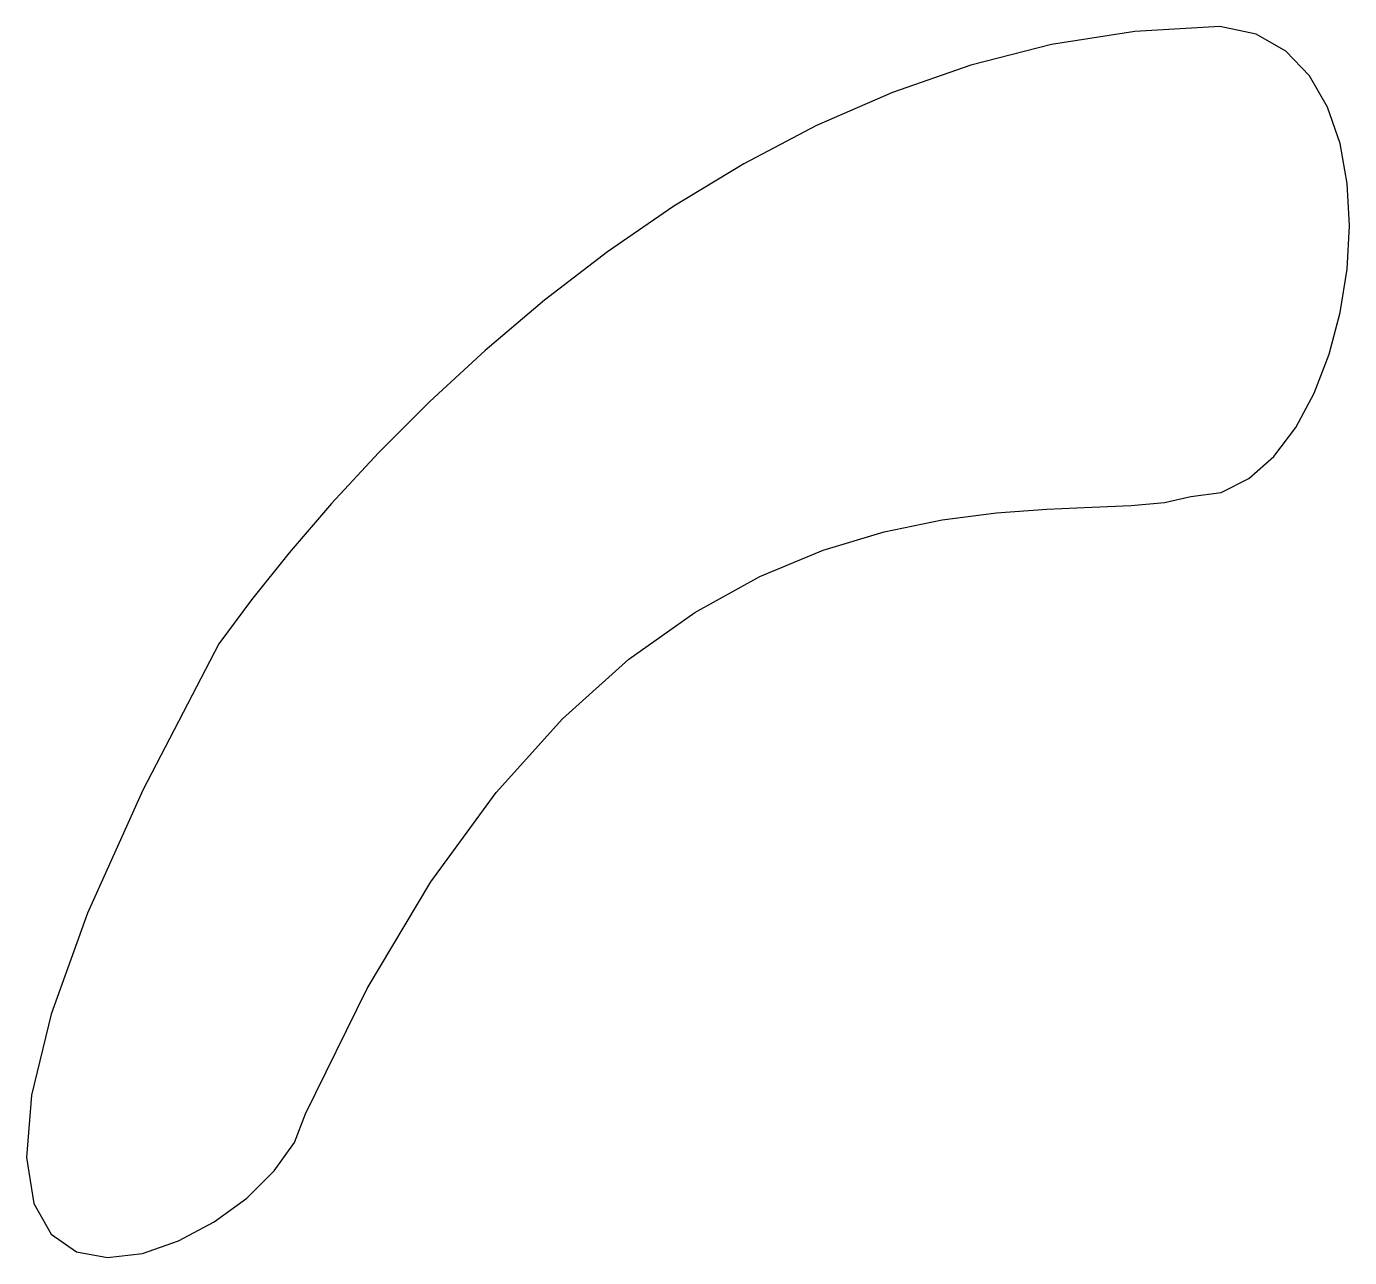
# Model space of a CAD drawing. Extents: x 20 to 81.6, y 46.5 to 60.7.
# Drawn here: x 19.99 to 35.16, y 46.54 to 60.66 of the extents above.
import ezdxf

# ---------------------------------------------------------------- set-up
doc = ezdxf.new("R2010")
doc.units = 0
doc.layers.add('SilkS', color=7, linetype='CONTINUOUS')

msp = doc.modelspace()

# ---------------------------------------------------------------- linework, layer by layer
at = {"layer": 'SilkS', "color": 7}
for p, q in [((32.692351, 60.598929), (31.739729, 60.44753)), ((33.668219, 60.655728), (32.692351, 60.598929)), ((34.082929, 60.565567), (33.668219, 60.655728)), ((34.425011, 60.371157), (34.082929, 60.565567)), ((31.739729, 60.44753), (30.812759, 60.210788)), ((34.697587, 60.087786), (34.425011, 60.371157)), ((30.812759, 60.210788), (29.913849, 59.897957)), ((34.903783, 59.730744), (34.697587, 60.087786)), ((29.913849, 59.897957), (29.045406, 59.518293)), ((35.046721, 59.315318), (34.903783, 59.730744)), ((29.045406, 59.518293), (28.209838, 59.081052)), ((35.129531, 58.856796), (35.046721, 59.315318)), ((28.209838, 59.081052), (27.409553, 58.595489)), ((35.155331, 58.370469), (35.129531, 58.856796)), ((27.409553, 58.595489), (26.646957, 58.070861)), ((35.127241, 57.871623), (35.155331, 58.370469)), ((26.646957, 58.070861), (25.924458, 57.516422)), ((35.048391, 57.375548), (35.127241, 57.871623)), ((25.924458, 57.516422), (25.244464, 56.941428)), ((34.921902, 56.897533), (35.048391, 57.375548)), ((25.244464, 56.941428), (24.609382, 56.355134)), ((34.750898, 56.452865), (34.921902, 56.897533)), ((34.538503, 56.056834), (34.750898, 56.452865)), ((24.609382, 56.355134), (24.02162, 55.766797)), ((34.287843, 55.724727), (34.538503, 56.056834)), ((24.02162, 55.766797), (23.483585, 55.185672)), ((34.002039, 55.471834), (34.287843, 55.724727)), ((33.684217, 55.313443), (34.002039, 55.471834)), ((33.034953, 55.197548), (33.3375, 55.264843)), ((33.3375, 55.264843), (33.684217, 55.313443)), ((23.483585, 55.185672), (22.997684, 54.621014)), ((30.486192, 54.997634), (31.109284, 55.07852)), ((31.109284, 55.07852), (31.683146, 55.121221)), ((31.683146, 55.121221), (32.200337, 55.14347)), ((32.200337, 55.14347), (32.653419, 55.163001)), ((32.653419, 55.163001), (33.034953, 55.197548)), ((29.821306, 54.86083), (30.486192, 54.997634)), ((29.122068, 54.650373), (29.821306, 54.86083)), ((22.997684, 54.621014), (22.566325, 54.08208)), ((28.395915, 54.348532), (29.122068, 54.650373)), ((27.650287, 53.937571), (28.395915, 54.348532)), ((22.566325, 54.08208), (22.191915, 53.578124)), ((26.892622, 53.399758), (27.650287, 53.937571)), ((22.191915, 53.578124), (21.318074, 51.899765)), ((26.13036, 52.71736), (26.892622, 53.399758)), ((25.370939, 51.872642), (26.13036, 52.71736)), ((21.318074, 51.899765), (20.685475, 50.490746)), ((24.621798, 50.847872), (25.370939, 51.872642)), ((23.890377, 49.625316), (24.621798, 50.847872)), ((20.685475, 50.490746), (20.269162, 49.331679)), ((23.184114, 48.18724), (23.890377, 49.625316)), ((20.269162, 49.331679), (20.044178, 48.403173)), ((20.044178, 48.403173), (19.985568, 47.685839)), ((23.059701, 47.861359), (23.184114, 48.18724)), ((22.827154, 47.533374), (23.059701, 47.861359)), ((19.985568, 47.685839), (20.068378, 47.160289)), ((22.511421, 47.22267), (22.827154, 47.533374)), ((22.137458, 46.948635), (22.511421, 47.22267)), ((20.068378, 47.160289), (20.267647, 46.807133)), ((21.73022, 46.73066), (22.137458, 46.948635)), ((20.267647, 46.807133), (20.558422, 46.606982)), ((21.314664, 46.588132), (21.73022, 46.73066)), ((20.558422, 46.606982), (20.915746, 46.540442)), ((20.915746, 46.540442), (21.314664, 46.588132))]:
    msp.add_line(p, q, dxfattribs=at)

doc.saveas('drawing.dxf')
